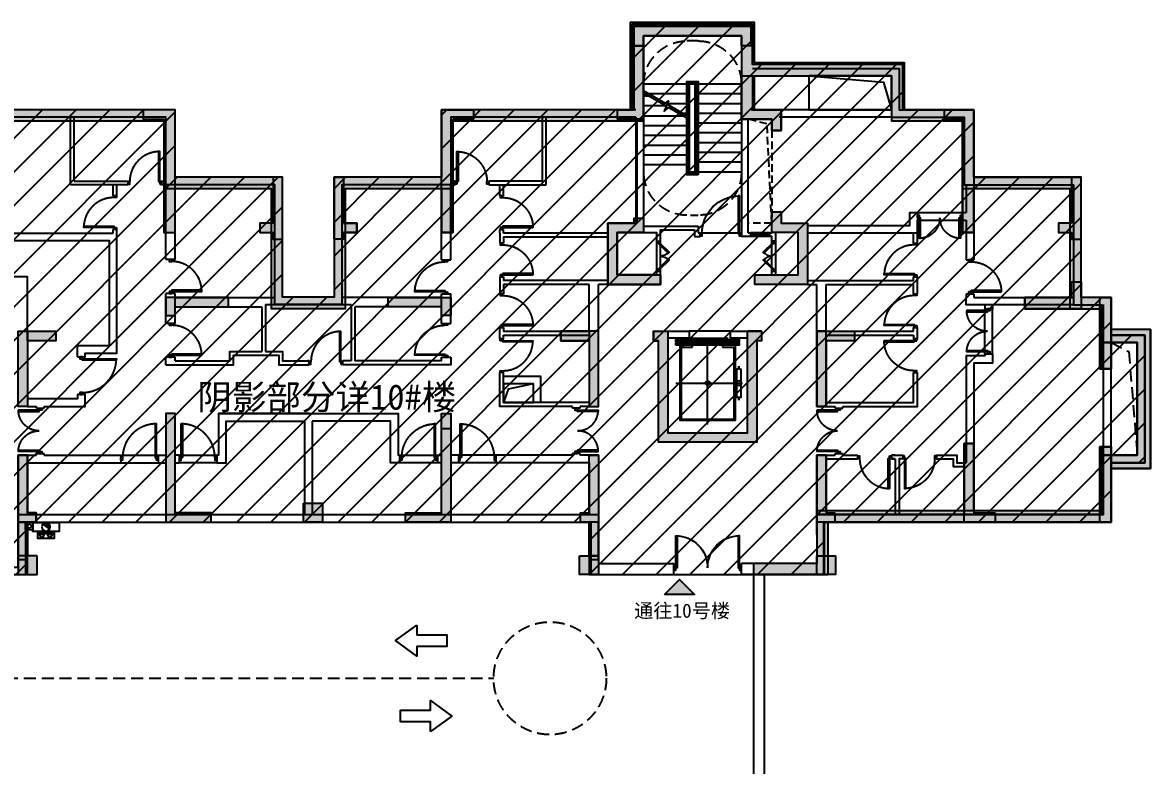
# Model space of a CAD drawing. Header units: millimetres. Extents: x -248992 to 1906102, y -24098 to 332602.
# Drawn here: x 809542 to 839597, y 33780 to 53560 of the extents above; entities that cross this region are included whole.
import ezdxf
from ezdxf.enums import TextEntityAlignment as Align
from ezdxf.xclip import XClip

# ---------------------------------------------------------------- set-up
doc = ezdxf.new("R2010")
doc.units = ezdxf.units.MM
doc.header["$LTSCALE"] = 100
doc.header["$XCLIPFRAME"] = 0
for name, pattern in [('A6-DK-B1F$0$HIDDEN2', [4.7625, 3.175, -1.5875]), ('X10-B1F$0$HIDDEN2', [4.7625, 3.175, -1.5875]), ('XG-130-CORE-B1F$0$ACO-DASHED', [3, 2, -1]), ('XG-130-CORE-B1F$0$XG-14CORE-SF$0$X1-CORE-SF$0$HIDDEN2', [4.7625, 3.175, -1.5875])]:
    doc.linetypes.add(name, pattern=pattern)
for name, color, linetype in [('-ACO-TTLB', 153, 'Continuous'), ('10#-HW-B1F$0$S-HATCH-X', 251, 'Continuous'), ('10#-W-B1F$0$S-COLUMN-S', 2, 'Continuous'), ('10#-W-B1F$0$S-WALL-S', 4, 'Continuous'), ('A-HATCH', 251, 'Continuous'), ('A-ROOM-IDEN', 31, 'Continuous'), ('A-WIND-IDEN', 244, 'Continuous'), ('A6-DK-B1F$0$A-TRACK', 77, 'A6-DK-B1F$0$HIDDEN2'), ('A6-W-B1$0$S-WALL-S', 4, 'Continuous'), ('TP-DK-1(xhs)$0$P-J-DIM-L', 70, 'Continuous'), ('TP-DK-1(xhs)$0$P-X-L', 240, 'Continuous'), ('TP-DK-1(xhs)$0$P-X-M', 2, 'Continuous'), ('TP-DK-1(xhs)$0$P-X-X', 1, 'Continuous'), ('X10-B1F$0$A-CONC', 30, 'Continuous'), ('X10-B1F$0$A-DOOR', 190, 'Continuous'), ('X10-B1F$0$A-HOLE-FLOR', 242, 'Continuous'), ('X10-B1F$0$A-VOID', 221, 'X10-B1F$0$HIDDEN2'), ('X10-B1F$0$A-WALL', 2, 'Continuous'), ('X10-B1F$0$xref(dwg引用图层)', 7, 'Continuous'), ('XA6-130-S-B1F$0$A-CONC', 30, 'Continuous'), ('XA6-130-S-B1F$0$A-DOOR', 190, 'Continuous'), ('XA6-130-S-B1F$0$A-HOLE-FLOR', 242, 'Continuous'), ('XA6-130-S-B1F$0$A-STAIR', 142, 'Continuous'), ('XA6-130-S-B1F$0$A-WALL', 2, 'Continuous'), ('XG-130-CORE-B1F$0$A-DOOR', 190, 'Continuous'), ('XG-130-CORE-B1F$0$A-EVTR', 193, 'Continuous'), ('XG-130-CORE-B1F$0$A-HOLE-FLOR', 242, 'Continuous'), ('XG-130-CORE-B1F$0$A-SILL', 135, 'Continuous'), ('XG-130-CORE-B1F$0$A-STAIR', 142, 'Continuous'), ('XG-130-CORE-B1F$0$A-WALL', 2, 'Continuous'), ('XG-130-CORE-B1F$0$XG-14CORE-SF$0$A-STAIR', 142, 'Continuous'), ('XG-130-CORE-B1F$0$XG-14CORE-SF$0$X1-CORE-SF$0$A-INDEX', 134, 'Continuous'), ('XG-130-CORE-B1F$0$XG-14CORE-SF$0$X1-CORE-SF$0$A-RAIL', 55, 'Continuous'), ('XG-130-CORE-B1F$0$XG-14CORE-SF$0$X1-CORE-SF$0$A-STAIR', 142, 'Continuous'), ('XG-130-CORE-B1F$0$XU-3A-28F-SF$0$A-WIND', 126, 'Continuous'), ('xref(dwg引用图层)', 7, 'Continuous')]:
    doc.layers.add(name, color=color, linetype=linetype)
doc.layers.add('10#-HW-B1F$0$S-EDIT', color=241, linetype='Continuous', plot=False)
doc.layers.add('XG-130-CORE-B1F$0$XG-14CORE-SF$0$X1-CORE-SF$0$-ACO-PLTW', color=220, linetype='XG-130-CORE-B1F$0$XG-14CORE-SF$0$X1-CORE-SF$0$HIDDEN2', plot=False)
doc.styles.add('华文细黑', font='STXIHEI.TTF')

# ---------------------------------------------------------------- blocks, each defined once
blk = doc.blocks.new('*U160')
for p, q in [((-25, 0), (-25, 500)), ((25, 0), (25, 500))]:
    blk.add_line(p, q)
for points in [[(25, 500), (-25, 500), (-25, 450), (25, 450)], [(25, 500), (-25, 500), (-25, 450), (25, 450)], [(22, 497), (-22, 497), (-22, 453), (22, 453)], [(22, 497), (-22, 497), (-22, 453), (22, 453)], [(16, 395), (13, 395), (13, 399), (-16, 445), (-16, 450), (-13, 450), (-13, 446), (16, 400), (16, 395)], [(16, 295), (13, 295), (13, 299), (-16, 345), (-16, 350), (-13, 350), (-13, 346), (16, 300), (16, 295)], [(25, 0), (-25, 0), (-25, 50), (25, 50)], [(25, 0), (-25, 0), (-25, 50), (25, 50)], [(22, 3), (-22, 3), (-22, 47), (22, 47)], [(22, 3), (-22, 3), (-22, 47), (22, 47)], [(16, 195), (13, 195), (13, 199), (-16, 245), (-16, 250), (-13, 250), (-13, 246), (16, 200), (16, 195)], [(16, 95), (13, 95), (13, 99), (-16, 145), (-16, 150), (-13, 150), (-13, 146), (16, 100), (16, 95)]]:
    blk.add_lwpolyline(points, close=True)
blk = doc.blocks.new('*U161')
for points in [[(-1100, -35), (-1050, -35), (-1050, 35), (-1100, 35)], [(-50, -35), (0, -35), (0, 35), (-50, 35)], [(-85, -1035), (-85, -35), (-50, -35), (-50, -1035)]]:
    blk.add_lwpolyline(points, close=True)
blk.add_arc((-50, -35), 1000, 180, 270)
blk = doc.blocks.new('XG-130-CORE-B1F$0$DT-YL')
for p, q in [((13512, 6200), (12412, 6200)), ((12962, 3900), (12962, 6200)), ((12562, 5955), (12262, 5955)), ((12562, 6010), (12562, 5955)), ((13362, 5955), (13362, 6010)), ((13662, 5955), (13362, 5955)), ((12156, 5430), (12106, 5430)), ((12131, 5380), (12131, 5430)), ((13806, 5000), (12031, 5000)), ((12156, 4570), (12106, 4570)), ((12131, 4620), (12131, 4570))]:
    blk.add_line(p, q)
for points in [[(13806, 6100), (13806, 6160), (12118, 6160), (12118, 6100)], [(13806, 6010), (13806, 6070), (12118, 6070), (12118, 6010)], [(12081, 5380), (12081, 4620), (12181, 4620), (12181, 5380)]]:
    blk.add_lwpolyline(points, close=True)
for points in [[(12231, 6010), (12231, 4000), (13693, 4000), (13693, 6010)], [(12262, 5955), (12262, 4030), (13662, 4030), (13662, 5955)]]:
    blk.add_lwpolyline(points)
blk.add_circle((12131, 5000), 60)
at = {"extrusion": (0, 0, -1)}
blk.add_ellipse((12962, 5000), major_axis=(60.1, 0), ratio=0.918919, start_param=4.712389, end_param=10.995574, dxfattribs=at)
blk = doc.blocks.new('*U162')
at = {"linetype": 'ByBlock', "lineweight": -2}
for points in [[(0, 35), (50, 35), (50, -35), (0, -35)], [(322, 258), (75, 10), (50, 35), (297, 282)], [(478, 258), (725, 10), (750, 35), (503, 282)], [(800, 35), (750, 35), (750, -35), (800, -35)]]:
    blk.add_lwpolyline(points, close=True, dxfattribs=at)
for centre, start, end in [((50, 35), 0, 45), ((750, 35), 135, 180)]:
    blk.add_arc(centre, 350, start, end, dxfattribs=at)
blk = doc.blocks.new('XG-130-CORE-B1F')
at = {"const_width": 0.25}
blk.add_lwpolyline([(8240, 9020, 1), (8240, 9020, 1)], format="xyb", close=True, dxfattribs=at)
at = {"layer": 'XG-130-CORE-B1F$0$A-HOLE-FLOR', "linetype": 'XG-130-CORE-B1F$0$ACO-DASHED'}
blk.add_lwpolyline([(8940, 9270), (9570, 9270), (9570, 12040), (8940, 12040)], close=True, dxfattribs=at)
blk.add_lwpolyline([(8940, 9270), (9069, 11912), (9570, 12040)], dxfattribs=at)
at = {"layer": 'XG-130-CORE-B1F$0$A-SILL'}
for points in [[(9005, 9010), (9505, 9010)], [(9005, 8910), (9505, 8910)]]:
    blk.add_lwpolyline(points, dxfattribs=at)
at = {"layer": 'XG-130-CORE-B1F$0$A-STAIR'}
blk.add_lwpolyline([(10040, 6390), (11140, 6390)], dxfattribs=at)
at = {"layer": 'XG-130-CORE-B1F$0$A-WALL'}
for p, q in [((12360, 14260), (12360, 9190)), ((10900, 9190), (10900, 9010)), ((11000, 9090), (11000, 8910)), ((10850, 9010), (10850, 8910))]:
    blk.add_line(p, q, dxfattribs=at)
for points in [[(12360, 14260), (9750, 14260), (9750, 8990)], [(9570, 9010), (9570, 12040), (8940, 12040), (8940, 11740), (8690, 11740), (8690, 12290), (9500, 12290)], [(12540, 11989), (12540, 9270), (13310, 9270), (13310, 7640), (11910, 7640), (11910, 7990), (12010, 7990), (12010, 7890), (13060, 7890), (13060, 9020), (12010, 9020), (12010, 8790), (11910, 8790), (11910, 9090), (11000, 9090)], [(8840, 8790), (8940, 8790), (8940, 8910), (9005, 8910), (9005, 9010), (8940, 9010), (8940, 9570), (8690, 9570), (8690, 9270), (7990, 9270), (7990, 7640), (9390, 7640), (9390, 7890), (8940, 7890), (8940, 7990), (8840, 7990), (8840, 7890), (8240, 7890), (8240, 9020), (8840, 9020)], [(8840, 9020), (8840, 8910)], [(8840, 9020), (8840, 8790)], [(12360, 9190), (10900, 9190)], [(9570, 9010), (9505, 9010)], [(9505, 9010), (9505, 8910), (9750, 8910), (9750, 8990), (9750, 8990)], [(10900, 9010), (10850, 9010)], [(11000, 8910), (10850, 8910)], [(11710, 6390), (11140, 6390), (11140, 6210), (11710, 6210), (11710, 3690), (9590, 3690), (9590, 6210), (10040, 6210), (10040, 6390), (9590, 6390)]]:
    blk.add_lwpolyline(points, dxfattribs=at)
at = {"layer": 'XG-130-CORE-B1F$0$XG-14CORE-SF$0$A-STAIR'}
for p, q in [((8840, 8790), (8840, 7990)), ((8940, 7990), (8940, 8790)), ((11910, 7990), (11910, 8790)), ((12010, 8790), (12010, 7990))]:
    blk.add_line(p, q, dxfattribs=at)
blk.add_lwpolyline([(10850, 9010), (9750, 9010)], dxfattribs=at)
at = {"layer": 'XG-130-CORE-B1F$0$XG-14CORE-SF$0$X1-CORE-SF$0$-ACO-PLTW'}
blk.add_line((11180, 13020), (10930, 13020), dxfattribs=at)
blk.add_lwpolyline([(10930, 13020), (10930, 10580), (11180, 10580), (11180, 13020)], dxfattribs=at)
at = {"layer": 'XG-130-CORE-B1F$0$XG-14CORE-SF$0$X1-CORE-SF$0$A-INDEX'}
for points in [[(12360, 12742), (11815, 12428), (11692, 12530), (11808, 12250), (11685, 12352), (11130, 12032)], [(12360, 12800), (11774, 12462)], [(11731, 12437), (11130, 12090)]]:
    blk.add_lwpolyline(points, dxfattribs=at)
at = {"layer": 'XG-130-CORE-B1F$0$XG-14CORE-SF$0$X1-CORE-SF$0$A-RAIL'}
for points in [[(10905, 10555), (11205, 10555), (11205, 13045), (10905, 13045)], [(10955, 10605), (11155, 10605), (11155, 12995), (10955, 12995)]]:
    blk.add_lwpolyline(points, close=True, dxfattribs=at)
at = {"layer": 'XG-130-CORE-B1F$0$XG-14CORE-SF$0$X1-CORE-SF$0$A-STAIR'}
for p, q in [((9750, 12970), (10905, 12970)), ((10955, 12970), (11155, 12970)), ((10980, 10630), (10980, 12970)), ((11130, 10630), (11130, 12970)), ((11205, 12970), (12360, 12970)), ((9750, 12710), (10905, 12710)), ((10955, 12720), (10980, 12720)), ((11130, 12710), (11155, 12710)), ((11205, 12710), (12222, 12710)), ((12200, 12650), (12360, 12650)), ((9750, 12450), (10905, 12450)), ((10955, 12460), (10980, 12460)), ((11130, 12450), (11155, 12450)), ((11205, 12450), (11721, 12450)), ((11750, 12390), (12360, 12390)), ((9750, 12190), (10905, 12190)), ((10955, 12200), (10980, 12200)), ((11130, 12190), (11155, 12190)), ((11205, 12190), (11304, 12190)), ((11282, 12120), (12360, 12120)), ((9750, 11930), (10905, 11930)), ((10955, 11940), (10980, 11940)), ((11130, 11860), (11155, 11860)), ((11205, 11860), (12360, 11860)), ((9750, 11670), (10905, 11670)), ((10955, 11680), (10980, 11680)), ((11130, 11600), (11155, 11600)), ((11205, 11600), (12360, 11600)), ((9750, 11410), (10905, 11410)), ((9750, 11150), (10905, 11150)), ((10955, 11420), (10980, 11420)), ((10955, 11160), (10980, 11160)), ((11130, 11340), (11155, 11340)), ((11205, 11340), (12360, 11340)), ((9750, 10890), (10905, 10890)), ((10955, 10900), (10980, 10900)), ((11130, 11080), (11155, 11080)), ((11130, 10820), (11155, 10820)), ((11205, 11080), (12360, 11080)), ((11205, 10820), (12360, 10820)), ((9750, 10630), (10905, 10630)), ((10955, 10630), (11155, 10630))]:
    blk.add_line(p, q, dxfattribs=at)
at = {"layer": 'XG-130-CORE-B1F$0$XG-14CORE-SF$0$X1-CORE-SF$0$A-STAIR', "linetype": 'XG-130-CORE-B1F$0$XG-14CORE-SF$0$X1-CORE-SF$0$HIDDEN2'}
for points in [[(10900, 14120), (11200, 14120)], [(11110, 9480), (10900, 9480)]]:
    blk.add_lwpolyline(points, dxfattribs=at)
for centre, start, end in [((10900, 12970), 90, 180), ((11200, 12970), 0, 90), ((10900, 10630), 180, 270), ((11200, 10630), 270, 0)]:
    blk.add_arc(centre, 1150, start, end, dxfattribs=at)
at = {"layer": 'XG-130-CORE-B1F$0$A-DOOR'}
for name, p, rotation in [('*U161', (9750, 8960), 180), ('*U162', (11960, 7990), 90)]:
    blk.add_blockref(name, p, dxfattribs=dict(at, rotation=rotation))
at = {"layer": 'XG-130-CORE-B1F$0$A-DOOR', "xscale": -1, "rotation": 270}
blk.add_blockref('*U162', (8890, 7990), dxfattribs=at)
at = {"layer": 'XG-130-CORE-B1F$0$A-EVTR'}
blk.add_blockref('XG-130-CORE-B1F$0$DT-YL', (-2312, 10), dxfattribs=at)
at = {"layer": 'XG-130-CORE-B1F$0$XU-3A-28F-SF$0$A-WIND', "rotation": 90}
blk.add_blockref('*U160', (9505, 8960), dxfattribs=at)
blk = doc.blocks.new('*U101')
for points in [[(-85, 835), (-85, 35), (-50, 35), (-50, 835)], [(-900, -35), (-850, -35), (-850, 35), (-900, 35)], [(-50, -35), (0, -35), (0, 35), (-50, 35)]]:
    blk.add_lwpolyline(points, close=True)
blk.add_arc((-50, 35), 800, 90, 180)
blk = doc.blocks.new('*U102')
for points in [[(-850, 35), (-900, 35), (-900, -35), (-850, -35)], [(0, 35), (-50, 35), (-50, -35), (0, -35)], [(-815, -835), (-815, -35), (-850, -35), (-850, -835)]]:
    blk.add_lwpolyline(points, close=True)
blk.add_arc((-850, -35), 800, 270, 0)
blk = doc.blocks.new('*U98')
for points in [[(-815, 835), (-815, 35), (-850, 35), (-850, 835)], [(-850, -35), (-900, -35), (-900, 35), (-850, 35)], [(0, -35), (-50, -35), (-50, 35), (0, 35)]]:
    blk.add_lwpolyline(points, close=True)
blk.add_arc((-850, 35), 800, 0, 90)
blk = doc.blocks.new('*U95')
at = {"linetype": 'ByBlock', "lineweight": -2}
for points in [[(0, -35), (50, -35), (50, 35), (0, 35)], [(1150, -35), (1200, -35), (1200, 35), (1150, 35)], [(85, -585), (85, -35), (50, -35), (50, -585)], [(1115, -585), (1115, -35), (1150, -35), (1150, -585)]]:
    blk.add_lwpolyline(points, close=True, dxfattribs=at)
for centre, start, end in [((50, -35), 270, 0), ((1150, -35), 180, 270)]:
    blk.add_arc(centre, 550, start, end, dxfattribs=at)
blk = doc.blocks.new('*U103')
for points in [[(-900, 35), (-850, 35), (-850, -35), (-900, -35)], [(-50, 35), (0, 35), (0, -35), (-50, -35)], [(-85, -835), (-85, -35), (-50, -35), (-50, -835)]]:
    blk.add_lwpolyline(points, close=True)
blk.add_arc((-50, -35), 800, 180, 270)
blk = doc.blocks.new('*U105')
at = {"linetype": 'ByBlock', "lineweight": -2}
for points in [[(85, 585), (85, 35), (50, 35), (50, 585)], [(1115, 585), (1115, 35), (1150, 35), (1150, 585)], [(0, 35), (50, 35), (50, -35), (0, -35)], [(1150, 35), (1200, 35), (1200, -35), (1150, -35)]]:
    blk.add_lwpolyline(points, close=True, dxfattribs=at)
for centre, start, end in [((50, 35), 0, 90), ((1150, 35), 90, 180)]:
    blk.add_arc(centre, 550, start, end, dxfattribs=at)
blk = doc.blocks.new('*U100')
for points in [[(-900, 35), (-850, 35), (-850, -35), (-900, -35)], [(-50, 35), (0, 35), (0, -35), (-50, -35)], [(-85, -835), (-85, -35), (-50, -35), (-50, -835)]]:
    blk.add_lwpolyline(points, close=True)
blk.add_arc((-50, -35), 800, 180, 270)
blk = doc.blocks.new('*U96')
at = {"color": 0, "linetype": 'ByBlock', "lineweight": -2}
for points in [[(50, -35), (0, -35), (0, 35), (50, 35)], [(1000, -35), (950, -35), (950, 35), (1000, 35)], [(85, -935), (85, -35), (50, -35), (50, -935)]]:
    blk.add_lwpolyline(points, close=True, dxfattribs=at)
blk.add_arc((50, -35), 900, 270, 0, dxfattribs=at)
blk = doc.blocks.new('*U97')
at = {"color": 0, "linetype": 'ByBlock', "lineweight": -2}
for points in [[(85, 935), (85, 35), (50, 35), (50, 935)], [(50, 35), (0, 35), (0, -35), (50, -35)], [(1000, 35), (950, 35), (950, -35), (1000, -35)]]:
    blk.add_lwpolyline(points, close=True, dxfattribs=at)
blk.add_arc((50, 35), 900, 360, 90, dxfattribs=at)
blk = doc.blocks.new('*U99')
at = {"color": 0, "linetype": 'ByBlock', "lineweight": -2}
for points in [[(85, 935), (85, 35), (50, 35), (50, 935)], [(50, 35), (0, 35), (0, -35), (50, -35)], [(1000, 35), (950, 35), (950, -35), (1000, -35)]]:
    blk.add_lwpolyline(points, close=True, dxfattribs=at)
blk.add_arc((50, 35), 900, 360, 90, dxfattribs=at)
blk = doc.blocks.new('XA6-130-S-B1F')
at = {"layer": 'XA6-130-S-B1F$0$A-CONC'}
blk.add_lwpolyline([(32830, 110), (34840, 110), (34840, 1510), (42480, 1510)], dxfattribs=at)
at = {"layer": 'XA6-130-S-B1F$0$A-HOLE-FLOR'}
blk.add_lwpolyline([(36830, 13190), (34630, 13190), (34630, 12290), (36830, 12290)], close=True, dxfattribs=at)
blk.add_lwpolyline([(34630, 13190), (36615, 13024), (36830, 12290)], dxfattribs=at)
at = {"layer": 'XA6-130-S-B1F$0$A-STAIR'}
for points in [[(37520, 9550), (38720, 9550)], [(37520, 9350), (38720, 9350)], [(39320, 5790), (39320, 6990)], [(39520, 5790), (39520, 6990)], [(16290, 3090), (17290, 3090)], [(17850, 3090), (18850, 3090)], [(23730, 3090), (24730, 3090)], [(26290, 3090), (25290, 3090)], [(16290, 2890), (17290, 2890)], [(18850, 2890), (17850, 2890)], [(24730, 2890), (23730, 2890)], [(26290, 2890), (25290, 2890)]]:
    blk.add_lwpolyline(points, dxfattribs=at)
at = {"layer": 'XA6-130-S-B1F$0$A-WALL'}
blk.add_line((30020, 12090), (30020, 9270), dxfattribs=at)
for points in [[(33130, 13390), (37030, 13390), (37030, 12290), (39020, 12290), (39020, 10490), (41880, 10490)], [(33130, 13190), (36830, 13190), (36830, 12090), (38770, 12090), (38770, 10290), (41680, 10290), (41680, 7090), (42430, 7090), (42430, 5389)], [(30020, 12290), (24840, 12290), (24840, 10490), (21980, 10490), (21980, 7300), (20600, 7300), (20600, 10490), (17740, 10490), (17740, 12290), (12560, 12290)], [(30020, 12090), (25090, 12090), (25090, 10290), (22180, 10290), (22180, 7100), (20400, 7100), (20400, 10290), (17490, 10290), (17490, 12090), (12560, 12090)], [(14950, 10290), (14950, 12090)], [(15050, 10390), (15050, 12090)], [(27530, 10390), (27530, 12090)], [(27630, 10290), (27630, 12090)], [(30020, 12090), (30020, 9270)], [(36830, 12290), (33840, 12290)], [(36830, 12290), (33840, 12290)], [(36830, 12090), (33840, 12090)], [(36830, 12090), (33840, 12090)], [(16480, 10290), (14950, 10290)], [(15050, 10390), (16480, 10390)], [(16090, 10000), (16090, 10290)], [(16190, 10000), (16190, 10290)], [(16480, 10390), (16480, 10290)], [(17380, 10390), (17490, 10390)], [(17380, 10390), (17380, 10290)], [(17490, 10290), (17380, 10290)], [(17490, 8300), (17490, 10290)], [(17740, 8300), (17740, 10290)], [(24840, 8290), (24840, 10290)], [(25200, 10390), (25090, 10390)], [(25090, 8290), (25090, 10290)], [(25090, 10290), (25200, 10290)], [(25200, 10390), (25200, 10290)], [(26100, 10390), (26100, 10290)], [(27530, 10390), (26100, 10390)], [(26100, 10290), (27630, 10290)], [(26390, 10000), (26390, 10290)], [(26490, 10000), (26490, 10290)], [(38820, 10290), (38820, 9550)], [(39020, 10290), (39020, 8290)], [(16190, 10000), (16090, 10000)], [(26390, 10000), (26490, 10000)], [(34590, 9210), (37320, 9210), (37320, 9550), (37520, 9550)], [(34590, 9010), (37520, 9010), (37520, 9350), (37520, 9350)], [(37520, 9550), (37520, 9350)], [(38720, 9550), (38820, 9550)], [(38720, 9550), (38720, 9350)], [(38720, 9350), (38820, 9350)], [(38820, 9350), (38820, 8290)], [(16090, 9000), (16090, 9100)], [(16190, 9100), (16090, 9100)], [(16190, 9000), (16190, 9100)], [(26390, 9000), (26390, 9100)], [(26390, 9100), (26490, 9100)], [(26490, 9000), (26490, 9100)], [(29270, 9000), (29270, 9270)], [(30020, 9270), (29270, 9270)], [(13310, 9000), (16090, 9000)], [(13810, 6390), (13810, 7840), (13310, 7840), (13310, 8800)], [(15140, 5710), (15140, 6010), (15990, 6010), (15990, 8800), (13310, 8800)], [(15140, 5710), (15340, 5710), (15340, 5810), (16190, 5810), (16190, 9000)], [(26390, 9000), (26390, 8740)], [(26490, 8740), (26390, 8740)], [(29270, 9000), (26490, 9000)], [(29270, 8900), (26490, 8900), (26490, 8740)], [(37420, 8740), (37420, 9010)], [(37420, 8740), (37420, 9010)], [(37420, 8740), (37520, 8740)], [(37520, 8740), (37520, 9010)], [(37520, 8740), (37520, 9010)], [(17740, 8300), (17490, 8300)], [(24840, 8290), (25090, 8290)], [(38820, 8290), (39020, 8290)], [(26490, 7840), (26390, 7840)], [(26390, 7840), (26390, 7390)], [(26490, 7840), (26490, 7740)], [(37420, 7740), (37420, 7840)], [(37420, 7840), (37520, 7840)], [(37420, 7740), (37420, 7840)], [(37520, 7390), (37520, 7840)], [(29270, 7740), (26490, 7740)], [(26490, 7640), (26490, 7390)], [(28770, 7640), (26490, 7640)], [(28770, 6390), (28770, 7640)], [(29270, 7640), (29020, 7640)], [(29020, 6390), (29020, 7640)], [(34590, 7740), (37420, 7740)], [(34590, 7640), (34840, 7640)], [(34840, 6390), (34840, 7640)], [(35090, 6390), (35090, 7640)], [(35090, 7640), (37420, 7640)], [(37420, 7390), (37420, 7640)], [(17490, 6600), (17490, 7400)], [(17740, 7400), (17490, 7400)], [(17740, 6600), (17740, 7400)], [(17740, 7290), (20400, 7290)], [(24840, 7290), (22180, 7290)], [(24840, 7390), (25090, 7390)], [(24840, 6600), (24840, 7390)], [(25090, 6600), (25090, 7390)], [(26490, 7390), (26390, 7390)], [(26490, 7490), (26490, 7390)], [(37420, 7390), (37520, 7390)], [(38820, 7390), (38820, 7290)], [(38820, 7390), (39020, 7390)], [(41680, 7090), (38820, 7090), (38820, 7290)], [(39020, 7390), (39020, 7290)], [(39020, 7290), (41680, 7290)], [(17740, 7040), (20050, 7040)], [(20050, 7040), (20050, 5850)], [(20150, 7100), (22430, 7100)], [(20150, 7100), (20150, 5850)], [(22430, 7100), (22430, 5600)], [(24830, 7040), (22530, 7040)], [(22530, 7040), (22530, 5600)], [(39320, 7090), (39320, 6990)], [(39320, 6990), (39520, 6990)], [(39520, 7090), (39520, 6990)], [(17740, 6600), (17490, 6600)], [(24840, 6600), (25090, 6600)], [(26490, 6490), (26390, 6490)], [(26390, 6190), (26390, 6490)], [(26490, 6490), (26490, 6390), (28770, 6390)], [(27430, 6390), (28770, 6390)], [(30490, 6390), (30490, 6140)], [(30490, 6390), (30870, 6390)], [(33370, 6390), (32990, 6390)], [(33370, 6390), (33370, 6140)], [(35090, 6390), (37420, 6390)], [(37420, 6290), (37420, 6190), (37520, 6190), (37520, 6490)], [(37420, 6390), (37420, 6490)], [(37420, 6490), (37520, 6490)], [(26490, 6190), (26390, 6190)], [(26490, 6190), (26490, 6290)], [(26490, 6290), (28770, 6290)], [(27430, 6290), (28770, 6290)], [(30490, 6140), (30620, 6140)], [(30870, 6210), (30870, 3690), (32990, 3690), (32990, 6210)], [(33370, 6140), (33240, 6140)], [(35090, 6290), (37420, 6290)], [(35090, 6290), (37420, 6290)], [(37420, 6290), (37420, 6190), (37520, 6190), (37520, 6290)], [(17490, 5500), (19300, 5500), (19300, 5750), (20500, 5750), (20500, 5500), (21310, 5500)], [(17740, 5600), (19200, 5600), (19200, 5850), (20050, 5850)], [(20150, 5850), (20600, 5850), (20600, 5600), (21310, 5600)], [(39320, 5790), (39320, 5740), (38820, 5740), (38820, 2890)], [(39520, 5790), (39520, 5540), (39020, 5540), (39020, 1510)], [(39320, 5790), (39520, 5790)], [(17490, 5500), (17490, 5700)], [(17740, 5700), (17490, 5700)], [(17740, 5600), (17740, 5700)], [(21310, 5600), (21270, 5600)], [(21310, 5500), (21270, 5500)], [(21310, 5500), (21310, 5600)], [(21310, 5500), (21310, 5600)], [(25090, 5700), (25090, 5500), (22210, 5500)], [(22430, 5600), (22210, 5600)], [(22210, 5500), (22210, 5600)], [(24840, 5600), (22530, 5600)], [(24840, 5700), (25090, 5700)], [(24840, 5600), (24840, 5700)], [(26490, 5290), (26390, 5290)], [(28330, 4390), (26390, 4390), (26390, 5290)], [(26490, 5190), (26490, 5290)], [(28770, 4490), (26490, 4490), (26490, 5290)], [(35090, 4490), (37420, 4490), (37420, 5290)], [(35530, 4390), (37520, 4390), (37520, 5290)], [(37420, 5290), (37520, 5290)], [(37420, 5290), (37520, 5290)], [(14250, 4390), (15340, 4390), (15340, 4710), (15140, 4710), (15140, 4590), (13810, 4590)], [(13810, 4390), (14050, 4390)], [(14050, 4340), (14050, 4390)], [(14050, 4340), (14250, 4340)], [(14250, 4340), (14250, 4390)], [(28330, 4340), (28330, 4390)], [(28530, 4340), (28330, 4340)], [(28770, 4390), (28530, 4390)], [(28530, 4340), (28530, 4390)], [(35090, 4390), (35330, 4390)], [(35330, 4340), (35330, 4390)], [(35330, 4340), (35530, 4340)], [(35530, 4340), (35530, 4390)], [(21320, 4200), (18900, 4200), (18900, 3090), (18850, 3090), (18850, 2890), (19100, 2890), (19100, 4000), (21190, 4000)], [(18900, 4200), (23680, 4200), (23680, 3090), (23730, 3090), (23730, 2890), (23480, 2890), (23480, 4000), (21390, 4000)], [(21190, 4000), (21190, 1510)], [(21390, 4000), (21390, 1510)], [(24840, 1510), (24840, 3800), (25090, 3800), (25090, 1510)], [(42430, 3310), (42430, 1510), (34840, 1510), (34840, 110), (32830, 110)], [(13560, 3090), (14050, 3090)], [(14050, 3140), (14250, 3140)], [(14050, 3090), (14050, 3140)], [(14050, 3140), (14250, 3140)], [(14250, 3090), (14250, 3140)], [(14250, 3090), (16290, 3090)], [(16290, 3090), (16290, 2890)], [(17290, 3090), (17490, 3090)], [(17290, 3090), (17290, 2890)], [(17850, 3090), (17740, 3090)], [(17850, 3090), (17850, 2890)], [(24730, 3090), (24730, 2890)], [(24730, 3090), (24840, 3090)], [(25290, 3090), (25090, 3090)], [(25290, 3090), (25290, 2890)], [(26290, 3090), (26290, 2890)], [(28330, 3090), (26290, 3090)], [(28530, 3140), (28330, 3140)], [(28330, 3090), (28330, 3140)], [(28530, 3140), (28330, 3140)], [(28530, 3090), (28530, 3140)], [(29020, 3090), (28530, 3090)], [(29020, 3090), (29020, 1510)], [(34840, 3090), (35330, 3090)], [(34840, 3090), (34840, 1510)], [(35330, 3090), (35330, 3140)], [(35330, 3140), (35530, 3140)], [(35530, 3090), (35530, 3140)], [(35530, 3090), (35930, 3090)], [(35930, 3090), (35930, 2990)], [(36830, 3090), (37130, 3090)], [(36830, 3090), (36830, 2990)], [(36930, 3090), (36830, 3090)], [(37130, 3090), (37130, 2990)], [(38030, 3090), (38030, 2990)], [(38030, 3090), (38570, 3090), (38570, 2890), (38820, 2890)], [(13810, 2890), (16290, 2890)], [(13810, 2890), (13810, 1510)], [(17290, 2890), (17490, 2890)], [(17740, 1510), (17740, 2890)], [(17740, 2890), (17850, 2890)], [(24840, 2890), (24730, 2890)], [(24840, 1510), (24840, 2890)], [(25290, 2890), (25090, 2890)], [(28770, 2890), (26290, 2890)], [(28770, 2890), (28770, 1510)], [(35090, 2990), (35930, 2990)], [(35090, 2990), (35090, 1510)], [(36830, 2990), (36930, 2990)], [(36930, 2990), (36830, 2990)], [(36930, 2990), (36930, 1510)], [(37130, 2990), (37030, 2990), (37030, 1510)], [(38030, 2990), (38470, 2990), (38470, 2790), (38770, 2790), (38770, 1510)], [(11550, 110), (13560, 110), (13560, 1510), (29020, 1510), (29020, 110), (31030, 110)], [(11550, -90), (13760, -90), (13760, 1310), (28820, 1310), (28820, -90), (31030, -90)], [(32830, -90), (35040, -90), (35040, 1310), (42680, 1310)]]:
    blk.add_lwpolyline(points, dxfattribs=at)
at = {"layer": 'XA6-130-S-B1F$0$A-DOOR'}
for name, p in [('*U101', (17380, 10340)), ('*U97', (17850, 2990)), ('*U100', (36830, 3040))]:
    blk.add_blockref(name, p, dxfattribs=at)
at = {"layer": 'XA6-130-S-B1F$0$A-DOOR', "xscale": -1}
for name, p in [('*U101', (25200, 10340)), ('*U95', (38720, 9450)), ('*U97', (24730, 2990)), ('*U100', (37130, 3040))]:
    blk.add_blockref(name, p, dxfattribs=at)
at = {"layer": 'XA6-130-S-B1F$0$A-DOOR'}
for name, p, rotation in [('*U98', (16140, 10000), 90), ('*U98', (37470, 8740), 90), ('*U102', (17615, 8300), 90), ('*U98', (37470, 7390), 90), ('*U102', (17615, 6600), 90), ('*U102', (21310, 5550), 180), ('*U98', (26440, 5290), 270), ('*U99', (15240, 5710), 270), ('*U95', (28430, 3140), 90), ('*U96', (17290, 2990), 180)]:
    blk.add_blockref(name, p, dxfattribs=dict(at, rotation=rotation))
at = {"layer": 'XA6-130-S-B1F$0$A-DOOR', "xscale": -1}
for name, p, rotation in [('*U98', (26440, 10000), 270), ('*U98', (26440, 8740), 270), ('*U102', (24965, 8290), 270), ('*U103', (38920, 7390), 90), ('*U98', (26440, 7390), 270), ('*U105', (39420, 6990), 90), ('*U102', (24965, 6600), 270), ('*U98', (37470, 5290), 90), ('*U95', (14150, 3140), 270), ('*U95', (35430, 3140), 270), ('*U96', (25290, 2990), 180)]:
    blk.add_blockref(name, p, dxfattribs=dict(at, rotation=rotation))
blk = doc.blocks.new('*U209')
at = {"linetype": 'ByBlock', "lineweight": -2}
for points in [[(85, 885), (85, 35), (50, 35), (50, 885)], [(1715, 885), (1715, 35), (1750, 35), (1750, 885)], [(0, 35), (50, 35), (50, -35), (0, -35)], [(1750, 35), (1800, 35), (1800, -35), (1750, -35)]]:
    blk.add_lwpolyline(points, close=True, dxfattribs=at)
for centre, start, end in [((50, 35), 0, 90), ((1750, 35), 90, 180)]:
    blk.add_arc(centre, 850, start, end, dxfattribs=at)
blk = doc.blocks.new('X10-B1F')
at = {"layer": 'X10-B1F$0$A-CONC'}
for points in [[(42680, 1300), (42680, 2890), (43580, 2890), (43580, 6290), (42680, 6290), (42680, 7300)], [(42480, 1500), (42480, 3090), (43380, 3090), (43380, 6090), (42480, 6090), (42480, 7100)], [(11550, 110), (13561, 110), (13561, 1510), (29020, 1510), (29020, 210), (31030, 210)], [(42480, 1510), (34840, 1510), (34840, 210), (32830, 210)], [(11550, -90), (13761, -90), (13761, 1310), (28820, 1310), (28820, -90), (31030, -90)], [(42680, 1310), (35040, 1310), (35040, -90), (32830, -90)], [(31030, -90), (31030, 210)], [(32830, -90), (32830, 210)]]:
    blk.add_lwpolyline(points, dxfattribs=at)
at = {"layer": 'X10-B1F$0$A-HOLE-FLOR'}
blk.add_lwpolyline([(27290, 4990), (26490, 4990), (26490, 4490), (27290, 4490)], close=True, dxfattribs=at)
blk.add_lwpolyline([(27290, 4990), (26617, 4852), (26490, 4490)], dxfattribs=at)
at = {"layer": 'X10-B1F$0$A-VOID'}
blk.add_lwpolyline([(42680, 6090), (43380, 6090), (43380, 3090), (42680, 3090)], close=True, dxfattribs=at)
blk.add_lwpolyline([(42680, 6090), (43155, 5848), (43380, 3090)], dxfattribs=at)
at = {"layer": 'X10-B1F$0$A-WALL'}
for points in [[(42480, 3090), (42480, 6090)], [(42680, 3090), (42680, 6090)], [(27490, 4490), (27490, 5190), (26490, 5190)], [(27290, 4490), (27290, 4990), (26490, 4990)]]:
    blk.add_lwpolyline(points, dxfattribs=at)
ref = blk.add_blockref('XA6-130-S-B1F', (0, 0))
XClip(ref).set_block_clipping_path([(-1000, 976.5484041295), (43580, 976.5484041295), (43580, 14900), (3760.0000000001, 14899.999999997), (3760.0000000001, 7300), (-1000, 7300)])
at = {"layer": 'X10-B1F$0$A-DOOR', "xscale": -1}
blk.add_blockref('*U209', (32830, 60), dxfattribs=at)
at = {"layer": 'X10-B1F$0$xref(dwg引用图层)', "xscale": -1}
blk.add_blockref('XG-130-CORE-B1F', (42580, 0), dxfattribs=at)
blk = doc.blocks.new('10#-HW-B1F')
at = {"layer": '10#-HW-B1F$0$S-HATCH-X'}
for points in [[(33150, -90), (35140, -90), (35140, 310), (35140, 1310), (42680, 1310), (42680, 2740), (43730, 2740), (43730, 6440), (42680, 6440), (42680, 7290), (41880, 7290), (41880, 10490), (39020, 10490), (39020, 12290), (37180, 12290), (37180, 13540), (33180, 13540), (33180, 14610), (29870, 14610), (29870, 12290), (24840, 12290), (24840, 10490), (21980, 10490), (21980, 7300), (20600, 7300), (20600, 10490), (17740, 10490), (17740, 12290), (12710, 12290), (12710, 14610), (9400, 14610), (9400, 13540), (5530, 13540), (5530, 12290), (1700, 12290), (1700, 11990), (5880, 11990), (5880, 13190), (9750, 13190), (9750, 14260), (12360, 14260), (12360, 11990), (17440, 11990), (17440, 10190), (20300, 10190), (20300, 7000), (22280, 7000), (22280, 10190), (25140, 10190), (25140, 11990), (30220, 11990), (30220, 14260), (32830, 14260), (32830, 13190), (36830, 13190), (36830, 11990), (38720, 11990), (38720, 10190), (41580, 10190), (41580, 6990), (42380, 6990), (42380, 6090), (43380, 6090), (43380, 3090), (42380, 3090), (42380, 1610), (34840, 1610), (34840, 210), (34730, 210), (33150, 210)], [(30220, 13990), (29970, 13990), (29970, 14510), (33080, 14510), (33080, 13990), (32830, 13990), (32830, 14260), (30220, 14260)], [(30220, 12040), (29530, 12040), (29530, 12290), (29970, 12290), (29970, 13990), (30220, 13990)], [(33890, 11740), (33640, 11740), (33640, 12040), (32830, 12040), (32830, 13190), (33130, 13190), (33130, 12290), (33890, 12290)], [(17440, 12040), (17440, 9020), (17740, 9020), (17740, 12290), (16890, 12290), (16890, 12040)], [(25140, 12040), (25140, 9020), (24840, 9020), (24840, 12290), (25690, 12290), (25690, 12040)], [(38720, 9020), (38720, 12040), (38240, 12040), (38240, 12290), (39020, 12290), (39020, 9020)], [(20350, 9270), (20000, 9270), (20000, 9020), (20350, 9020), (20350, 8840), (20600, 8840), (20600, 10490), (20350, 10490)], [(22230, 9270), (22580, 9270), (22580, 9020), (22230, 9020), (22230, 8840), (21980, 8840), (21980, 10490), (22230, 10490)], [(41630, 9270), (41280, 9270), (41280, 9020), (41630, 9020), (41630, 8840), (41880, 8840), (41880, 10490), (41630, 10490)], [(29520, 7890), (30670, 7890), (30670, 7710), (30670, 7640), (29270, 7640), (29270, 9270), (29970, 9270), (29970, 9400), (30220, 9400), (30220, 9020), (29520, 9020)], [(34590, 9270), (34590, 7640), (33190, 7640), (33190, 7710), (33190, 7890), (34340, 7890), (34340, 9020), (33640, 9020), (33640, 9570), (33890, 9570), (33890, 9270)], [(40380, 6990), (40380, 7110), (40380, 7290), (41630, 7290), (41630, 7710), (41880, 7710), (41880, 6990)], [(17490, 6810), (17740, 6810), (17740, 7040), (19160, 7040), (19160, 7290), (19060, 7290), (17490, 7290)], [(25090, 6810), (24840, 6810), (24840, 7040), (23420, 7040), (23420, 7290), (23520, 7290), (25090, 7290)], [(42380, 5390), (42380, 7290), (42680, 7290), (42680, 5390)], [(13560, 6390), (13810, 6390), (13810, 4390), (13560, 4390)], [(14560, 6390), (13810, 6390), (13810, 6140), (14560, 6140)], [(28770, 6390), (28020, 6390), (28020, 6140), (28770, 6140)], [(29020, 6390), (28770, 6390), (28770, 4390), (29020, 4390)], [(32990, 6390), (33370, 6390), (33370, 6140), (33240, 6140), (33240, 3440), (30620, 3440), (30620, 6140), (30490, 6140), (30490, 6390), (30870, 6390), (30870, 3690), (32990, 3690)], [(35090, 6390), (34840, 6390), (34840, 4390), (35090, 4390)], [(35840, 6390), (35090, 6390), (35090, 6140), (35840, 6140)], [(17490, 1310), (18700, 1310), (18700, 1560), (17740, 1560), (17740, 4200), (17490, 4200)], [(25090, 1310), (23880, 1310), (23880, 1560), (24840, 1560), (24840, 4200), (25090, 4200)], [(39590, 1560), (39590, 1310), (38770, 1310), (38770, 3400), (39020, 3400), (39020, 1560)], [(42380, 1310), (42380, 3310), (42680, 3310), (42680, 1310)], [(13560, 1310), (14040, 1310), (14040, 1560), (13810, 1560), (13810, 3090), (13560, 3090)], [(29020, 1310), (28540, 1310), (28540, 1560), (28770, 1560), (28770, 3090), (29020, 3090)], [(35320, 1560), (35320, 1310), (34840, 1310), (34840, 3090), (35090, 3090), (35090, 1560)], [(21165, 1810), (21665, 1810), (21665, 1310), (21165, 1310)], [(13810, 310), (13810, 1310), (13560, 1310), (13560, 310)], [(29020, 310), (29020, 1310), (28770, 1310), (28770, 310)], [(14060, 410), (13560, 410), (13560, -90), (14060, -90)], [(28520, 410), (29020, 410), (29020, -90), (28520, -90)], [(34840, 410), (35340, 410), (35340, -90), (34840, -90)]]:
    blk.add_hatch(color=256, dxfattribs=at).paths.add_polyline_path(points)
at = {"layer": '10#-HW-B1F$0$S-EDIT'}
for points in [[(12360, 11990), (17440, 11990), (17440, 10190), (20300, 10190), (20300, 7000), (22280, 7000), (22280, 10190), (25140, 10190), (25140, 11990), (30220, 11990), (30220, 14260), (32830, 14260), (32830, 13190), (36830, 13190), (36830, 11990), (38720, 11990), (38720, 10190), (41580, 10190), (41580, 6990), (42380, 6990), (42380, 6090), (43380, 6090), (43380, 3090), (42380, 3090), (42380, 1610), (34840, 1610), (34840, 210), (34730, 210), (33150, 210), (33150, -90), (35140, -90), (35140, 310), (35140, 1310), (42680, 1310), (42680, 2740), (43730, 2740), (43730, 6440), (42680, 6440), (42680, 7290), (41880, 7290), (41880, 10490), (39020, 10490), (39020, 12290), (37180, 12290), (37180, 13540), (33180, 13540), (33180, 14610), (29870, 14610), (29870, 12290), (24840, 12290), (24840, 10490), (21980, 10490), (21980, 7300), (20600, 7300), (20600, 10490), (17740, 10490), (17740, 12290), (12710, 12290)], [(30220, 13990), (29970, 13990), (29970, 14510), (33080, 14510), (33080, 13990), (32830, 13990), (32830, 14260), (30220, 14260), (30220, 13990)]]:
    blk.add_lwpolyline(points, dxfattribs=at)
for points in [[(30220, 12040), (29530, 12040), (29530, 12290), (29970, 12290), (29970, 13990), (30220, 13990)], [(33890, 11740), (33640, 11740), (33640, 12040), (32830, 12040), (32830, 13190), (33130, 13190), (33130, 12290), (33890, 12290)], [(17440, 12040), (17440, 9020), (17740, 9020), (17740, 12290), (16890, 12290), (16890, 12040)], [(25140, 12040), (25140, 9020), (24840, 9020), (24840, 12290), (25690, 12290), (25690, 12040)], [(38720, 9020), (38720, 12040), (38240, 12040), (38240, 12290), (39020, 12290), (39020, 9020)], [(20350, 9270), (20000, 9270), (20000, 9020), (20350, 9020), (20350, 8840), (20600, 8840), (20600, 10490), (20350, 10490)], [(22230, 9270), (22580, 9270), (22580, 9020), (22230, 9020), (22230, 8840), (21980, 8840), (21980, 10490), (22230, 10490)], [(41630, 9270), (41280, 9270), (41280, 9020), (41630, 9020), (41630, 8840), (41880, 8840), (41880, 10490), (41630, 10490)], [(29520, 7890), (30670, 7890), (30670, 7710), (30670, 7710), (30670, 7640), (29270, 7640), (29270, 9270), (29970, 9270), (29970, 9400), (30220, 9400), (30220, 9020), (29520, 9020)], [(34590, 9270), (34590, 7640), (33190, 7640), (33190, 7710), (33190, 7710), (33190, 7890), (34340, 7890), (34340, 9020), (33640, 9020), (33640, 9570), (33890, 9570), (33890, 9270)], [(40380, 6990), (40380, 7110), (40380, 7110), (40380, 7290), (41630, 7290), (41630, 7710), (41880, 7710), (41880, 6990)], [(17490, 6810), (17740, 6810), (17740, 7040), (19160, 7040), (19160, 7290), (19060, 7290), (19060, 7290), (17490, 7290)], [(25090, 6810), (24840, 6810), (24840, 7040), (23420, 7040), (23420, 7290), (23520, 7290), (23520, 7290), (25090, 7290)], [(42380, 5390), (42380, 7290), (42680, 7290), (42680, 5390)], [(13560, 6390), (13810, 6390), (13810, 4390), (13560, 4390)], [(13810, 6390), (14560, 6390), (14560, 6140), (13810, 6140)], [(28020, 6390), (28770, 6390), (28770, 6140), (28020, 6140)], [(29020, 6390), (28770, 6390), (28770, 4390), (29020, 4390)], [(32990, 6390), (33370, 6390), (33370, 6140), (33240, 6140), (33240, 3440), (30620, 3440), (30620, 6140), (30490, 6140), (30490, 6390), (30870, 6390), (30870, 3690), (32990, 3690)], [(35090, 6390), (34840, 6390), (34840, 4390), (35090, 4390)], [(35090, 6390), (35840, 6390), (35840, 6140), (35090, 6140)], [(17490, 1310), (18700, 1310), (18700, 1560), (17740, 1560), (17740, 4200), (17490, 4200)], [(25090, 1310), (23880, 1310), (23880, 1560), (24840, 1560), (24840, 4200), (25090, 4200)], [(39590, 1560), (39590, 1310), (38770, 1310), (38770, 3400), (39020, 3400), (39020, 1560)], [(42380, 1310), (42380, 3310), (42680, 3310), (42680, 1310)], [(13560, 1310), (14040, 1310), (14040, 1560), (13810, 1560), (13810, 3090), (13560, 3090)], [(29020, 1310), (28540, 1310), (28540, 1560), (28770, 1560), (28770, 3090), (29020, 3090)], [(35320, 1560), (35320, 1310), (34840, 1310), (34840, 3090), (35090, 3090), (35090, 1560)], [(21165, 1810), (21665, 1810), (21665, 1310), (21165, 1310)], [(13810, 310), (13810, 1310), (13560, 1310), (13560, 310)], [(29020, 310), (29020, 1310), (28770, 1310), (28770, 310)], [(14060, 410), (13560, 410), (13560, -90), (14060, -90)], [(28520, 410), (29020, 410), (29020, -90), (28520, -90)], [(34840, 410), (35340, 410), (35340, -90), (34840, -90)]]:
    blk.add_lwpolyline(points, close=True, dxfattribs=at)
blk = doc.blocks.new('10#-W-B1F')
at = {"layer": '10#-W-B1F$0$S-COLUMN-S'}
for points in [[(21165, 1810), (21665, 1810), (21665, 1310), (21165, 1310)], [(14060, 410), (13560, 410), (13560, -90), (14060, -90)], [(28520, 410), (29020, 410), (29020, -90), (28520, -90)], [(34840, 410), (35340, 410), (35340, -90), (34840, -90)]]:
    blk.add_lwpolyline(points, close=True, dxfattribs=at)
at = {"layer": '10#-W-B1F$0$S-WALL-S', "color": 0, "linetype": 'ByBlock', "lineweight": -2}
for p, q in [((43730, 6440), (42680, 6440)), ((43730, 6440), (43730, 2740)), ((43380, 6090), (42680, 6090)), ((43380, 6090), (43380, 3090)), ((43380, 3090), (42680, 3090)), ((43730, 2740), (42680, 2740))]:
    blk.add_line(p, q, dxfattribs=at)
for points in [[(12360, 11990), (17440, 11990), (17440, 10190), (17440, 9020), (17740, 9020), (17740, 10190), (20300, 10190), (20300, 9270), (20000, 9270), (20000, 9020), (20300, 9020), (20300, 7000), (22280, 7000), (22280, 9020), (22580, 9020), (22580, 9270), (22280, 9270), (22280, 10190), (24840, 10190), (24840, 9020), (25140, 9020), (25140, 10190), (25140, 11990), (30220, 11990), (30220, 14260), (32830, 14260), (32830, 13190), (32830, 12040), (33640, 12040), (33640, 11740), (33890, 11740), (33890, 12290), (33180, 12290), (33180, 13190), (36830, 13190), (36830, 11990), (38720, 11990), (38720, 10190), (38720, 9020), (39020, 9020), (39020, 10190), (41580, 10190), (41580, 9270), (41280, 9270), (41280, 9020), (41580, 9020), (41580, 7290), (40380, 7290), (40380, 7110), (40380, 7110), (40380, 6990), (41580, 6990), (42380, 6990), (42380, 6090), (42380, 5390), (42680, 5390), (42680, 6440), (42680, 7290), (41880, 7290), (41880, 10490), (39020, 10490), (39020, 12290), (37180, 12290), (37180, 13540), (33180, 13540), (33180, 14610), (29870, 14610), (29870, 12290), (24840, 12290), (24840, 10490), (21980, 10490), (21980, 7300), (20600, 7300), (20600, 10490), (17740, 10490), (17740, 12290), (12710, 12290)], [(13810, 6390), (14560, 6390), (14560, 6140), (13810, 6140), (13810, 4390), (13560, 4390), (13560, 6390), (13810, 6390)], [(35090, 6390), (35840, 6390), (35840, 6140), (35090, 6140), (35090, 4390), (34840, 4390), (34840, 6390), (35090, 6390)], [(42680, 3090), (42680, 3310), (42380, 3310), (42380, 3090), (42380, 1610), (39020, 1610), (39020, 3400), (38770, 3400), (38770, 1610), (35090, 1610), (35090, 3090), (34840, 3090), (34840, 1610), (34840, 1610), (34840, 310), (34840, 210), (33150, 210), (33150, -90), (35140, -90), (35140, 310), (35140, 1310), (42680, 1310), (42680, 3090)], [(13560, 1310), (13560, 3090), (13810, 3090), (13810, 1560), (14040, 1560), (14040, 1310), (13810, 1310), (13810, 410), (13560, 410), (13560, 1310)]]:
    blk.add_lwpolyline(points, dxfattribs=at)
for points in [[(29520, 7890), (30670, 7890), (30670, 7710), (30670, 7710), (30670, 7640), (29270, 7640), (29270, 9270), (29970, 9270), (29970, 9400), (30220, 9400), (30220, 9020), (29520, 9020)], [(34590, 9270), (34590, 7640), (33190, 7640), (33190, 7710), (33190, 7710), (33190, 7890), (34340, 7890), (34340, 9020), (33640, 9020), (33640, 9570), (33890, 9570), (33890, 9270)], [(17490, 6810), (17740, 6810), (17740, 7040), (19160, 7040), (19160, 7290), (19060, 7290), (19060, 7290), (17490, 7290)], [(25090, 6810), (24840, 6810), (24840, 7040), (23420, 7040), (23420, 7290), (23520, 7290), (23520, 7290), (25090, 7290)], [(28770, 6140), (28770, 4390), (29020, 4390), (29020, 6390), (28770, 6390), (28020, 6390), (28020, 6140)], [(32990, 6390), (33370, 6390), (33370, 6140), (33240, 6140), (33240, 3440), (30620, 3440), (30620, 6140), (30490, 6140), (30490, 6390), (30870, 6390), (30870, 3690), (32990, 3690)], [(17490, 1310), (18700, 1310), (18700, 1560), (17740, 1560), (17740, 4200), (17490, 4200)], [(25090, 1310), (23880, 1310), (23880, 1560), (24840, 1560), (24840, 4200), (25090, 4200)], [(29020, 1310), (29020, 1310), (29020, 410), (28770, 410), (28770, 1310), (28540, 1310), (28540, 1560), (28770, 1560), (28770, 3090), (29020, 3090)]]:
    blk.add_lwpolyline(points, close=True, dxfattribs=at)
blk = doc.blocks.new('BF1')
at = {"layer": 'xref(dwg引用图层)'}
for name in ['10#-HW-B1F', '10#-W-B1F']:
    blk.add_blockref(name, (53650, 38950), dxfattribs=at)
blk = doc.blocks.new('TP-DK-1(xhs)$0$PG01.1')
at = {"color": 1}
for p, q in [((108, 187), (0, 0)), ((80, 72), (66, 58)), ((89, 72), (66, 48)), ((99, 72), (66, 39)), ((109, 72), (66, 29)), ((118, 72), (66, 20)), ((128, 72), (66, 10)), ((138, 72), (66, 0)), ((147, 72), (76, 0)), ((150, 65), (85, 0)), ((150, 56), (94, 0)), ((150, 46), (104, 0)), ((216, 0), (108, 187)), ((150, 36), (114, 0)), ((150, 27), (123, 0)), ((150, 17), (133, 0)), ((150, 8), (142, 0)), ((324, 187), (216, 0)), ((296, 72), (282, 58)), ((305, 72), (282, 48)), ((315, 72), (282, 39)), ((325, 72), (282, 29)), ((334, 72), (282, 20)), ((344, 72), (282, 10)), ((354, 72), (282, 0)), ((363, 72), (292, 0)), ((366, 65), (301, 0)), ((366, 56), (310, 0)), ((366, 46), (320, 0)), ((432, 0), (324, 187)), ((366, 36), (330, 0)), ((366, 27), (339, 0)), ((366, 17), (349, 0)), ((366, 8), (358, 0))]:
    blk.add_line(p, q, dxfattribs=at)
at = {"color": 2}
for p, q in [((0, 0), (216, 0)), ((216, 0), (432, 0))]:
    blk.add_line(p, q, dxfattribs=at)
at = {"color": 1}
for points in [[(0, 0), (436, 0), (436, 190), (0, 190)], [(66, 72), (150, 72), (150, 0), (66, 0)], [(282, 72), (366, 72), (366, 0), (282, 0)]]:
    blk.add_lwpolyline(points, close=True, dxfattribs=at)
blk = doc.blocks.new('TP-DK-1(xhs)$0$PG02.4')
blk.add_hatch(color=1).paths.add_polyline_path([(265, 48, 0.699012), (461, 120, 0.141488), (444, 179)])
at = {"color": 1}
blk.add_line((265, 48), (444, 179), dxfattribs=at)
blk.add_lwpolyline([(0, 0), (700, 0), (700, 240), (0, 240)], close=True, dxfattribs=at)
blk.add_circle((350, 120), 111, dxfattribs=at)
blk = doc.blocks.new('TP-DK-1(xhs)')
at = {"layer": 'TP-DK-1(xhs)$0$P-J-DIM-L', "color": 8, "true_color": 0x808080}
blk.add_lwpolyline([(67600, 40250), (67600, 40050), (67400, 40050), (67400, 40250)], close=True, dxfattribs=at)
at = {"layer": 'TP-DK-1(xhs)$0$P-X-L'}
blk.add_circle((67500, 40150), 55, dxfattribs=at)
at = {"layer": 'TP-DK-1(xhs)$0$P-X-M', "extrusion": (0, 0, -1), "zscale": -1, "rotation": 180}
blk.add_blockref('TP-DK-1(xhs)$0$PG01.1', (-67732, 40010), dxfattribs=at)
at = {"layer": 'TP-DK-1(xhs)$0$P-X-X', "xscale": -1, "rotation": 180}
blk.add_blockref('TP-DK-1(xhs)$0$PG02.4', (67600, 40250), dxfattribs=at)
blk = doc.blocks.new('A6-W-B1', base_point=(85957, 40190))
at = {"layer": 'A6-W-B1$0$S-WALL-S'}
blk.add_lwpolyline([(173057, 79050), (172757, 79050), (172757, 38165), (173057, 38165)], close=True, dxfattribs=at)
blk = doc.blocks.new('A6-DK-B1F$0$A$C48A675EB')
at = {"layer": 'A6-DK-B1F$0$A-TRACK', "linetype": 'ByBlock'}
blk.add_lwpolyline([(1047, -516), (1047, -195), (50, -195), (50, 195), (1047, 195), (1047, 517), (1759, 0)], close=True, dxfattribs=at)
blk = doc.blocks.new('A6-DK-B1F$0$gsethsergtyf')
at = {"layer": 'A6-DK-B1F$0$A-TRACK'}
blk.add_line((53550, 36100), (79879, 36100), dxfattribs=at)
blk.add_circle((81379, 36100), 1500, dxfattribs=at)
at = {"layer": 'A6-DK-B1F$0$A-TRACK', "linetype": 'ByBlock', "xscale": 0.8, "yscale": 0.8, "zscale": 0.8, "rotation": 180}
blk.add_blockref('A6-DK-B1F$0$A$C48A675EB', (78672, 37104, 0), dxfattribs=at)
at = {"layer": 'A6-DK-B1F$0$A-TRACK', "linetype": 'ByBlock', "xscale": 0.8, "yscale": 0.8, "zscale": 0.8}
blk.add_blockref('A6-DK-B1F$0$A$C48A675EB', (77359, 35096, 0), dxfattribs=at)
blk = doc.blocks.new('dttc')
at = {"layer": 'A-HATCH'}
h = blk.add_hatch(dxfattribs=at)
h.set_pattern_fill('ANSI31', color=256, scale=200)
h.paths.add_polyline_path([(66310, 53510), (63100, 53510), (63100, 52440), (59230, 52440), (59230, 51240), (57210, 51240), (57210, 46240), (53550, 46250), (53550, 40260), (61140, 40260), (61140, 38860), (67460, 38860), (67460, 40260), (82420, 40260), (82420, 38860), (88680, 38860), (88680, 40260), (96330, 40260), (96330, 41840), (97230, 41840), (97230, 45240), (96330, 45240), (96330, 46240), (95530, 46240), (95530, 49440), (92670, 49440), (92670, 51240), (90780, 51240), (90780, 52440), (86780, 52440), (86780, 53510), (83570, 53510), (83570, 51240), (78490, 51240), (78490, 49440), (75630, 49440), (75630, 46250), (74250, 46250), (74250, 49440), (71390, 49440), (71390, 51240), (66310, 51240)])
blk.add_lwpolyline([(61140, 38860), (67460, 38860), (67460, 40260), (82420, 40260), (82420, 38860), (88680, 38860), (88680, 40260), (96330, 40260), (96330, 41840), (97230, 41840), (97230, 45240), (96330, 45240), (96330, 46240), (95530, 46240), (95530, 49440), (92670, 49440), (92670, 51240), (90780, 51240), (90780, 52440), (86780, 52440), (86780, 53510), (83570, 53510), (83570, 51240), (78490, 51240), (78490, 49440), (75630, 49440), (75630, 46250), (74250, 46250), (74250, 49440), (71390, 49440), (71390, 51240), (66310, 51240)], dxfattribs=at)
at = {"layer": 'A-WIND-IDEN', "style": '华文细黑'}
blk.add_text('阴影部分详10#楼', height=675, dxfattribs=at).set_placement((75433, 43252), align=Align.CENTER)

msp = doc.modelspace()

# ---------------------------------------------------------------- hatches: boundary and pattern name
at = {"layer": 'A-HATCH'}
h = msp.add_hatch(color=256, dxfattribs=at)
h.dxf.hatch_style = 1
h.paths.add_polyline_path([(826651.6, 38328.7), (827051.6, 38728.7), (827451.6, 38328.7)])

# ---------------------------------------------------------------- linework, layer by layer
at = {"layer": '-ACO-TTLB'}
msp.add_lwpolyline([(838546.9, 45240), (839446.9, 45240), (839446.9, 41840), (838546.9, 41840)], close=True, dxfattribs=at)
at = {"layer": 'A-WIND-IDEN'}
msp.add_lwpolyline([(826651.6, 38328.7), (827051.6, 38728.7), (827451.6, 38328.7)], close=True, dxfattribs=at)

# ---------------------------------------------------------------- block references
at = {"layer": '-ACO-TTLB'}
for name in ['BF1', 'dttc']:
    msp.add_blockref(name, (742216.9, 0), dxfattribs=at)
msp.add_blockref('A6-DK-B1F$0$gsethsergtyf', (742216.9, 0))
at = {"layer": 'xref(dwg引用图层)'}
for name, p in [('A6-W-B1', (742216.9, 0)), ('TP-DK-1(xhs)', (742216.9, 0)), ('X10-B1F', (795866.9, 38950))]:
    msp.add_blockref(name, p, dxfattribs=at)

# ---------------------------------------------------------------- texts
at = {"layer": 'A-ROOM-IDEN', "style": '华文细黑'}
msp.add_text('通往10号楼', height=375, dxfattribs=at).set_placement((827116.7, 37712), align=Align.CENTER)

doc.saveas('drawing.dxf')
